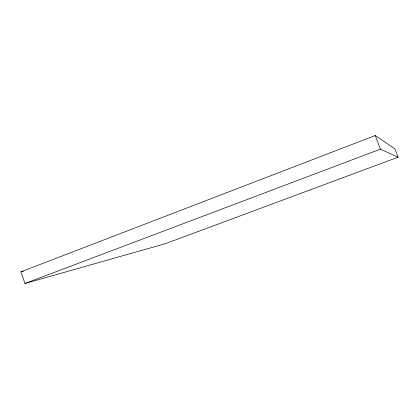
<?xml version="1.0" encoding="UTF-8"?>
<svg xmlns="http://www.w3.org/2000/svg" width="419" height="419" viewBox="0 0 419 419"><rect width="100%" height="100%" fill="white"/><g stroke="black" fill="none" stroke-linecap="round" stroke-linejoin="round"><path stroke-width="0.63" d="M20.95 271.821L375.288 135.51L394.928 148.886L398.05 157.219L165.662 243.591L24.967 283.49L20.95 271.821L23.485 271.182M24.967 283.49L380.389 149.148L398.05 157.219M375.288 135.51L380.389 149.148"/></g></svg>
